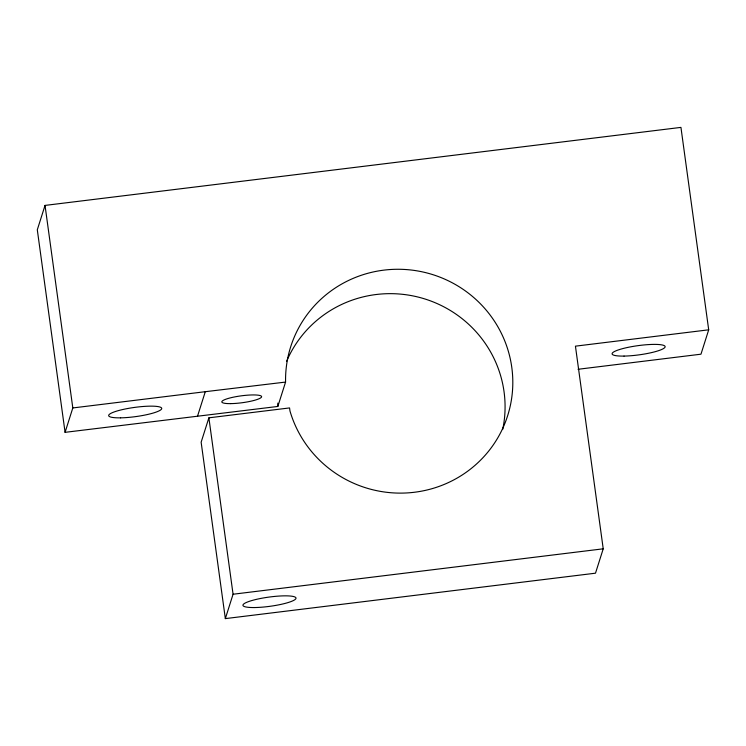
<?xml version="1.0" encoding="UTF-8"?>
<svg xmlns="http://www.w3.org/2000/svg" width="746" height="746" viewBox="0 0 746 746"><rect width="100%" height="100%" fill="white"/><g stroke="black" fill="none" stroke-linecap="round" stroke-linejoin="round"><path stroke-width="1.12" d="M45.03 205.411L37.3 229.796L65.079 432.335L277.829 406.449L285.569 382.073A113.821 111.732 17.6 0 1 445.287 279.386A113.821 111.732 17.6 0 1 473.822 466.362A113.821 111.732 17.6 0 1 289.98 411.009L289.56 407.931L208.88 417.825L201.14 442.21L225.339 618.611L595.495 573.189L603.225 548.814L575.436 346.163L708.7 329.816L680.939 127.389L45.03 205.411L72.81 407.95L65.079 432.335M197.559 416.072L205.29 391.697L285.569 382.073M225.339 618.611L233.069 594.236L208.88 417.825M708.7 329.816L700.97 354.191L578.038 369.279M72.81 407.95L205.29 391.697M233.069 594.236L603.225 548.814M277.829 406.449A113.821 111.732 17.6 0 1 277.82 403.101M286.539 361.465A113.821 111.732 17.6 0 1 424.894 298.969A113.821 111.732 17.6 0 1 502.739 429.332M254.041 607.552A26.781 4.635 -7.8 0 0 295.892 598.637A26.781 4.635 -7.8 0 0 258.498 598.898A26.781 4.635 -7.8 0 0 254.041 607.552M624.029 356.084A26.781 4.635 -7.8 0 0 665.106 346.983A26.781 4.635 -7.8 0 0 626.705 347.645A26.781 4.635 -7.8 0 0 624.029 356.084M120.6 417.844A26.781 4.635 -7.8 0 0 161.686 408.752A26.781 4.635 -7.8 0 0 123.276 409.405A26.781 4.635 -7.8 0 0 120.6 417.844M230.766 403.623A20.086 3.478 -7.6 0 0 261.594 396.881A20.086 3.478 -7.6 0 0 232.78 397.301A20.086 3.478 -7.6 0 0 230.766 403.623"/></g></svg>
